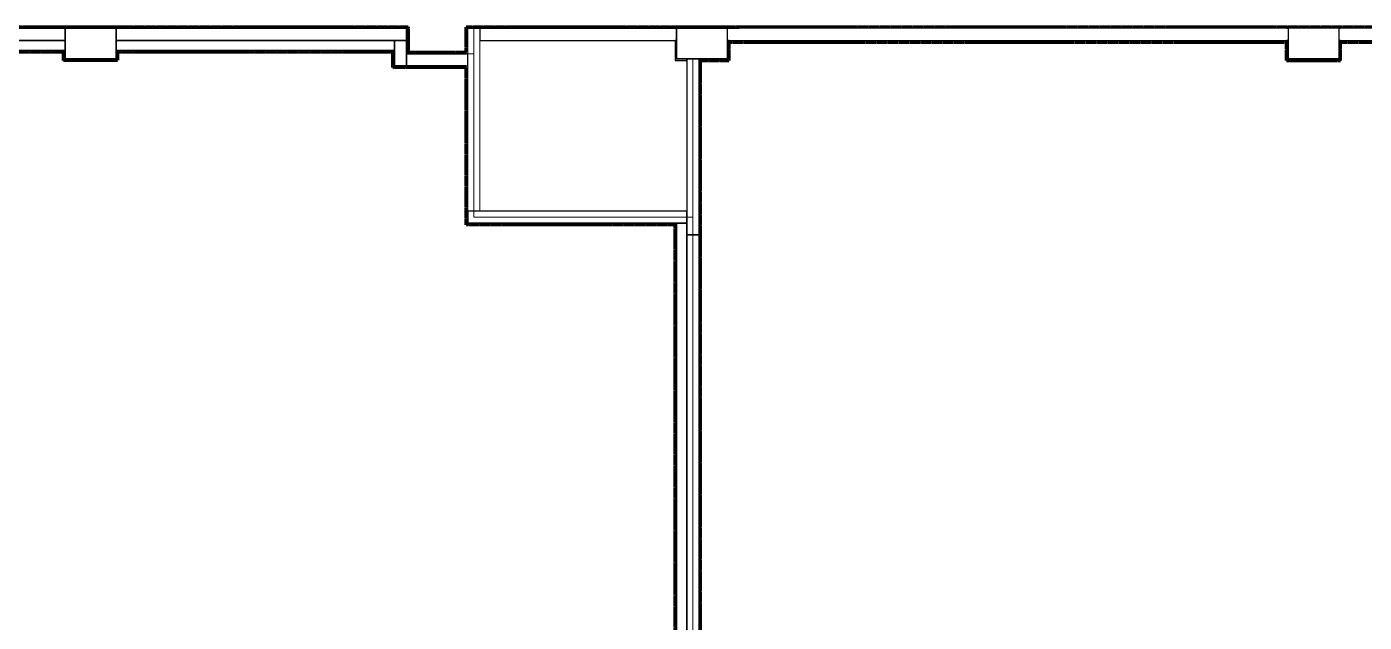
# Model space of a CAD drawing. Header units: millimetres. Extents: x -5300 to 98858, y -5196 to 93886.
# Drawn here: x 8873 to 21998, y 37317 to 43165 of the extents above; entities that cross this region are included whole.
import ezdxf

# ---------------------------------------------------------------- set-up
doc = ezdxf.new("R2010")
doc.units = ezdxf.units.MM
doc.linetypes.add('Штрих', pattern=[6.35, 3.175, -3.175])
doc.linetypes.add('Штрих_2_', pattern=[6.35, 3.175, -3.175])
for name, color, linetype, lineweight, true_color in [('_Разделитель помещений_', 4, 'Штрих', 70, 0x00ffff), ('Колонны', 7, 'Continuous', 18, 0x7f7f7f), ('Стены', 7, 'Continuous', 18, 0x7f7f7f), ('Стены разрез', 7, 'Continuous', 50, 0x7f7f7f)]:
    doc.layers.add(name, color=color, linetype=linetype, lineweight=lineweight, true_color=true_color)

# ---------------------------------------------------------------- blocks, each defined once
blk = doc.blocks.new('СТ_ВОКОЛ-006 38681 - СТ_ВОКОЛ-006 2-241293-Подвал')
at = {"layer": 'Стены', "color": 254, "true_color": 0xd4d4d4}
blk.add_line((9250, 42850), (9750, 42850), dxfattribs=at)
blk = doc.blocks.new('СТ_ВОКОЛ-006 38681 - СТ_ВОКОЛ-006 38681-241290-Подвал')
at = {"layer": 'Стены', "color": 254, "true_color": 0xd4d4d4}
for p, q in [((9235, 42850), (9235, 42850)), ((9235, 42835), (9235, 42835)), ((9765, 42850), (9765, 42850)), ((9765, 42835), (9765, 42835))]:
    blk.add_line(p, q, dxfattribs=at)
at = {"layer": 'Стены разрез', "color": 254, "lineweight": 25, "true_color": 0xd4d4d4}
for p, q in [((9765, 42850), (9235, 42850)), ((9235, 42850), (9235, 42835)), ((9235, 42835), (9765, 42835)), ((9765, 42835), (9765, 42850))]:
    blk.add_line(p, q, dxfattribs=at)
blk.add_blockref('СТ_ВОКОЛ-006 38681 - СТ_ВОКОЛ-006 2-241293-Подвал', (0, 0))
blk = doc.blocks.new('СТ_ВОКОЛ-007 38789 - СТ_ВОКОЛ-007 2-241309-Подвал')
at = {"layer": 'Стены', "color": 254, "true_color": 0xd4d4d4}
blk.add_line((9750, 42850), (9750, 43150), dxfattribs=at)
blk = doc.blocks.new('СТ_ВОКОЛ-007 38789 - СТ_ВОКОЛ-007 38789-241306-Подвал')
at = {"layer": 'Стены', "color": 254, "true_color": 0xd4d4d4}
for p, q in [((9750, 42930), (9750, 42930)), ((9765, 42930), (9765, 42930)), ((9750, 42850), (9750, 42850)), ((9765, 42850), (9765, 42850))]:
    blk.add_line(p, q, dxfattribs=at)
at = {"layer": 'Стены разрез', "color": 254, "lineweight": 25, "true_color": 0xd4d4d4}
for p, q in [((9765, 42930), (9750, 42930)), ((9750, 42930), (9750, 42850)), ((9765, 42850), (9765, 42930)), ((9750, 42850), (9765, 42850))]:
    blk.add_line(p, q, dxfattribs=at)
blk.add_blockref('СТ_ВОКОЛ-007 38789 - СТ_ВОКОЛ-007 2-241309-Подвал', (0, 0))
blk = doc.blocks.new('СТ_ВОКОЛ-009 38902 - СТ_ВОКОЛ-009 2-241325-Подвал')
at = {"layer": 'Стены', "color": 254, "true_color": 0xd4d4d4}
blk.add_line((9250, 43150), (9250, 42850), dxfattribs=at)
blk = doc.blocks.new('СТ_ВОКОЛ-009 38902 - СТ_ВОКОЛ-009 38902-241322-Подвал')
at = {"layer": 'Стены', "color": 254, "true_color": 0xd4d4d4}
for p, q in [((9235, 42930), (9235, 42930)), ((9250, 42930), (9250, 42930)), ((9235, 42850), (9235, 42850)), ((9250, 42850), (9250, 42850))]:
    blk.add_line(p, q, dxfattribs=at)
at = {"layer": 'Стены разрез', "color": 254, "lineweight": 25, "true_color": 0xd4d4d4}
for p, q in [((9250, 42930), (9235, 42930)), ((9235, 42930), (9235, 42850)), ((9250, 42850), (9250, 42930)), ((9235, 42850), (9250, 42850))]:
    blk.add_line(p, q, dxfattribs=at)
blk.add_blockref('СТ_ВОКОЛ-009 38902 - СТ_ВОКОЛ-009 2-241325-Подвал', (0, 0))
blk = doc.blocks.new('СТ_ВОКОЛ-006 40493 - СТ_ВОКОЛ-006 2-241479-Подвал')
at = {"layer": 'Стены', "color": 254, "true_color": 0xd4d4d4}
blk.add_line((15250, 42850), (15750, 42850), dxfattribs=at)
blk = doc.blocks.new('СТ_ВОКОЛ-006 40493 - СТ_ВОКОЛ-006 40493-241476-Подвал')
at = {"layer": 'Стены', "color": 254, "true_color": 0xd4d4d4}
for p, q in [((15235, 42850), (15235, 42850)), ((15235, 42835), (15235, 42835)), ((15350, 42850), (15350, 42850)), ((15350, 42835), (15350, 42835)), ((15470, 42850), (15470, 42850)), ((15470, 42835), (15470, 42835)), ((15765, 42850), (15765, 42850)), ((15765, 42835), (15765, 42835))]:
    blk.add_line(p, q, dxfattribs=at)
at = {"layer": 'Стены разрез', "color": 254, "lineweight": 25, "true_color": 0xd4d4d4}
for p, q in [((15350, 42850), (15235, 42850)), ((15235, 42850), (15235, 42835)), ((15235, 42835), (15350, 42835)), ((15350, 42835), (15350, 42850)), ((15765, 42850), (15470, 42850)), ((15470, 42850), (15470, 42835)), ((15470, 42835), (15765, 42835)), ((15765, 42835), (15765, 42850))]:
    blk.add_line(p, q, dxfattribs=at)
blk.add_blockref('СТ_ВОКОЛ-006 40493 - СТ_ВОКОЛ-006 2-241479-Подвал', (0, 0))
blk = doc.blocks.new('СТ_ВОКОЛ-007 40605 - СТ_ВОКОЛ-007 2-241502-Подвал')
at = {"layer": 'Стены', "color": 254, "true_color": 0xd4d4d4}
blk.add_line((15750, 42850), (15750, 43150), dxfattribs=at)
blk = doc.blocks.new('СТ_ВОКОЛ-007 40605 - СТ_ВОКОЛ-007 40605-241499-Подвал')
at = {"layer": 'Стены', "color": 254, "true_color": 0xd4d4d4}
for p, q in [((15750, 43030), (15750, 43030)), ((15765, 43030), (15765, 43030)), ((15750, 42850), (15750, 42850)), ((15765, 42850), (15765, 42850))]:
    blk.add_line(p, q, dxfattribs=at)
at = {"layer": 'Стены разрез', "color": 254, "lineweight": 25, "true_color": 0xd4d4d4}
for p, q in [((15765, 43030), (15750, 43030)), ((15750, 43030), (15750, 42850)), ((15765, 42850), (15765, 43030)), ((15750, 42850), (15765, 42850))]:
    blk.add_line(p, q, dxfattribs=at)
blk.add_blockref('СТ_ВОКОЛ-007 40605 - СТ_ВОКОЛ-007 2-241502-Подвал', (0, 0))
blk = doc.blocks.new('СТ_ВОКОЛ-009 40718 - СТ_ВОКОЛ-009 2-241518-Подвал')
at = {"layer": 'Стены', "color": 254, "true_color": 0xd4d4d4}
blk.add_line((15250, 43150), (15250, 42850), dxfattribs=at)
blk = doc.blocks.new('СТ_ВОКОЛ-009 40718 - СТ_ВОКОЛ-009 40718-241515-Подвал')
at = {"layer": 'Стены', "color": 254, "true_color": 0xd4d4d4}
for p, q in [((15235, 43030), (15235, 43030)), ((15250, 43030), (15250, 43030)), ((15235, 42850), (15235, 42850)), ((15250, 42850), (15250, 42850))]:
    blk.add_line(p, q, dxfattribs=at)
at = {"layer": 'Стены разрез', "color": 254, "lineweight": 25, "true_color": 0xd4d4d4}
for p, q in [((15250, 43030), (15235, 43030)), ((15235, 43030), (15235, 42850)), ((15250, 42850), (15250, 43030)), ((15235, 42850), (15250, 42850))]:
    blk.add_line(p, q, dxfattribs=at)
blk.add_blockref('СТ_ВОКОЛ-009 40718 - СТ_ВОКОЛ-009 2-241518-Подвал', (0, 0))
blk = doc.blocks.new('СТ_ВОКОЛ-006 40929 - СТ_ВОКОЛ-006 2-241534-Подвал')
at = {"layer": 'Стены', "color": 254, "true_color": 0xd4d4d4}
blk.add_line((21250, 42850), (21750, 42850), dxfattribs=at)
blk = doc.blocks.new('СТ_ВОКОЛ-006 40929 - СТ_ВОКОЛ-006 40929-241531-Подвал')
at = {"layer": 'Стены', "color": 254, "true_color": 0xd4d4d4}
for p, q in [((21235, 42850), (21235, 42850)), ((21235, 42835), (21235, 42835)), ((21765, 42850), (21765, 42850)), ((21765, 42835), (21765, 42835))]:
    blk.add_line(p, q, dxfattribs=at)
at = {"layer": 'Стены разрез', "color": 254, "lineweight": 25, "true_color": 0xd4d4d4}
for p, q in [((21765, 42850), (21235, 42850)), ((21235, 42850), (21235, 42835)), ((21235, 42835), (21765, 42835)), ((21765, 42835), (21765, 42850))]:
    blk.add_line(p, q, dxfattribs=at)
blk.add_blockref('СТ_ВОКОЛ-006 40929 - СТ_ВОКОЛ-006 2-241534-Подвал', (0, 0))
blk = doc.blocks.new('СТ_ВОКОЛ-007 41089 - СТ_ВОКОЛ-007 2-241550-Подвал')
at = {"layer": 'Стены', "color": 254, "true_color": 0xd4d4d4}
blk.add_line((21750, 42850), (21750, 43164.999972), dxfattribs=at)
blk = doc.blocks.new('СТ_ВОКОЛ-007 41089 - СТ_ВОКОЛ-007 41089-241547-Подвал')
at = {"layer": 'Стены', "color": 254, "true_color": 0xd4d4d4}
for p, q in [((21750, 43164.999972), (21750, 43164.999972)), ((21750, 43150), (21750, 43150)), ((21765, 43164.999972), (21765, 43164.999972)), ((21765, 43150), (21765, 43150)), ((21750, 43030), (21750, 43030)), ((21765, 43030), (21765, 43030)), ((21750, 42850), (21750, 42850)), ((21765, 42850), (21765, 42850))]:
    blk.add_line(p, q, dxfattribs=at)
at = {"layer": 'Стены разрез', "color": 254, "lineweight": 25, "true_color": 0xd4d4d4}
for p, q in [((21750, 43164.999972), (21750, 43150)), ((21765, 43164.999972), (21750, 43164.999972)), ((21750, 43150), (21765, 43150)), ((21765, 43150), (21765, 43164.999972)), ((21765, 43030), (21750, 43030)), ((21750, 43030), (21750, 42850)), ((21765, 42850), (21765, 43030)), ((21750, 42850), (21765, 42850))]:
    blk.add_line(p, q, dxfattribs=at)
blk.add_blockref('СТ_ВОКОЛ-007 41089 - СТ_ВОКОЛ-007 2-241550-Подвал', (0, 0))
blk = doc.blocks.new('СТ_ВОКОЛ-009 41254 - СТ_ВОКОЛ-009 2-241573-Подвал')
at = {"layer": 'Стены', "color": 254, "true_color": 0xd4d4d4}
blk.add_line((21250, 43164.999972), (21250, 42850), dxfattribs=at)
blk = doc.blocks.new('СТ_ВОКОЛ-009 41254 - СТ_ВОКОЛ-009 41254-241570-Подвал')
at = {"layer": 'Стены', "color": 254, "true_color": 0xd4d4d4}
for p, q in [((21235, 43164.999972), (21235, 43164.999972)), ((21235, 43150), (21235, 43150)), ((21250, 43164.999972), (21250, 43164.999972)), ((21250, 43150), (21250, 43150)), ((21235, 43030), (21235, 43030)), ((21250, 43030), (21250, 43030)), ((21235, 42850), (21235, 42850)), ((21250, 42850), (21250, 42850))]:
    blk.add_line(p, q, dxfattribs=at)
at = {"layer": 'Стены разрез', "color": 254, "lineweight": 25, "true_color": 0xd4d4d4}
for p, q in [((21250, 43164.999972), (21235, 43164.999972)), ((21235, 43164.999972), (21235, 43150)), ((21235, 43150), (21250, 43150)), ((21250, 43150), (21250, 43164.999972)), ((21250, 43030), (21235, 43030)), ((21235, 43030), (21235, 42850)), ((21250, 42850), (21250, 43030)), ((21235, 42850), (21250, 42850))]:
    blk.add_line(p, q, dxfattribs=at)
blk.add_blockref('СТ_ВОКОЛ-009 41254 - СТ_ВОКОЛ-009 2-241573-Подвал', (0, 0))
blk = doc.blocks.new('СТВ_Перегородка_Кирпич 47552 - СТВ_Перегородка_Кирпич 2-242169-Подвал')
at = {"layer": 'Стены', "color": 254, "true_color": 0xd4d4d4}
blk.add_line((15750, 43150), (33250, 43150), dxfattribs=at)
blk = doc.blocks.new('СТВ_Перегородка_Кирпич 47552 - СТВ_Перегородка_Кирпич-242162-Подвал')
at = {"layer": 'Стены', "color": 254, "true_color": 0xd4d4d4}
for p, q in [((15750, 43165), (15750, 43150)), ((15865, 43165), (15750, 43165)), ((15750, 43165), (15750, 43165)), ((15750, 43165), (15750, 43150)), ((15750, 43150), (15750, 43165)), ((15750, 43150), (15750, 43165)), ((15750, 43165), (33250, 43165)), ((15865, 43165), (15750, 43165)), ((15750, 43165), (15750, 43165)), ((15750, 43165), (33250, 43165)), ((15865, 43150), (15750, 43150)), ((15750, 43150), (15750, 43150)), ((15750, 43150), (33250, 43150)), ((15750, 43150), (15865, 43150)), ((15750, 43150), (15750, 43150)), ((33250, 43150), (15750, 43150)), ((21250, 43150), (15750, 43150)), ((15750, 43150), (15750, 43150)), ((21250, 43150), (15750, 43150)), ((15750, 43150), (15750, 43030)), ((15750, 43150), (15750, 43150)), ((15750, 43150), (15750, 43030)), ((15750, 43030), (15750, 43150)), ((15750, 43150), (21250, 43150)), ((15865, 43165), (15865, 43165)), ((15865, 43165), (15865, 43150)), ((15865, 43165), (15865, 43150)), ((15865, 43150), (15865, 43165)), ((15865, 43165), (21235, 43165)), ((15865, 43165), (15865, 43165)), ((15865, 43150), (15865, 43150)), ((15865, 43150), (21235, 43150)), ((15865, 43150), (15865, 43150)), ((21235, 43165), (21235, 43150)), ((21250, 43165), (21235, 43165)), ((21235, 43150), (21235, 43165)), ((21235, 43165), (21235, 43165)), ((21235, 43150), (21235, 43165)), ((21250, 43165), (21235, 43165)), ((21235, 43165), (21235, 43165)), ((21250, 43150), (21235, 43150)), ((21235, 43150), (21235, 43150)), ((21235, 43150), (21250, 43150)), ((21235, 43150), (21235, 43150)), ((21250, 43165), (21250, 43165)), ((21250, 43165), (21250, 43150)), ((21250, 43165), (21250, 43150)), ((21250, 43150), (21250, 43165)), ((21250, 43165), (21750, 43165)), ((21250, 43165), (21250, 43165)), ((21250, 43150), (21750, 43150)), ((21250, 43150), (21250, 43150)), ((21250, 43150), (21250, 43150)), ((21250, 43150), (21250, 43150)), ((21250, 43030), (21250, 43150)), ((21250, 43030), (21250, 43150)), ((21250, 43150), (21250, 43150)), ((21250, 43150), (21250, 43030)), ((21750, 43165), (21750, 43150)), ((21765, 43165), (21750, 43165)), ((21750, 43150), (21750, 43165)), ((21750, 43165), (21750, 43165)), ((21750, 43150), (21750, 43165)), ((21765, 43165), (21750, 43165)), ((21750, 43165), (21750, 43165)), ((21765, 43150), (21750, 43150)), ((21750, 43150), (21750, 43150)), ((21750, 43150), (21765, 43150)), ((21750, 43150), (21750, 43150)), ((21750, 43150), (27250, 43150)), ((21750, 43030), (21750, 43150)), ((21750, 43150), (21750, 43150)), ((21750, 43150), (21750, 43030)), ((21750, 43150), (21750, 43030)), ((27250, 43150), (21750, 43150)), ((21750, 43150), (21750, 43150)), ((27250, 43150), (21750, 43150)), ((21765, 43165), (21765, 43165)), ((21765, 43165), (21765, 43150)), ((21765, 43165), (21765, 43150)), ((21765, 43150), (21765, 43165)), ((21765, 43165), (27235, 43165)), ((21765, 43165), (21765, 43165)), ((21765, 43150), (27235, 43150)), ((21765, 43150), (21765, 43150)), ((21765, 43150), (21765, 43150)), ((15750, 43030), (15750, 43030)), ((15750, 43030), (21250, 43030)), ((15750, 43030), (15750, 43030)), ((15750, 43030), (21250, 43030)), ((21250, 43030), (15750, 43030)), ((21250, 43030), (15750, 43030)), ((15750, 43030), (15750, 43030)), ((15750, 43030), (15765, 43030)), ((15750, 43015), (15750, 43030)), ((15750, 43030), (21250, 43030)), ((15750, 43015), (15750, 43030)), ((15750, 43030), (15750, 43030)), ((15750, 43030), (15750, 43015)), ((15765, 43030), (15750, 43030)), ((15750, 43030), (15750, 43015)), ((15765, 43015), (15750, 43015)), ((15750, 43015), (15750, 43015)), ((15750, 43015), (21250, 43015)), ((21250, 43015), (15750, 43015)), ((15750, 43015), (15750, 43015)), ((15750, 43015), (15765, 43015)), ((15765, 43030), (15765, 43030)), ((21235, 43030), (15765, 43030)), ((15765, 43015), (15765, 43030)), ((15765, 43030), (15765, 43015)), ((15765, 43030), (15765, 43030)), ((15765, 43030), (15765, 43015)), ((15765, 43015), (21235, 43015)), ((15765, 43015), (15765, 43015)), ((15765, 43015), (15765, 43015)), ((21250, 43030), (21235, 43030)), ((21235, 43030), (21235, 43015)), ((21235, 43030), (21235, 43030)), ((21235, 43030), (21250, 43030)), ((21235, 43015), (21235, 43030)), ((21235, 43030), (21235, 43030)), ((21235, 43015), (21235, 43030)), ((21235, 43015), (21250, 43015)), ((21235, 43015), (21235, 43015)), ((21250, 43015), (21235, 43015)), ((21235, 43015), (21235, 43015)), ((21250, 43030), (21250, 43030)), ((21250, 43030), (21250, 43030)), ((21250, 43015), (21250, 43030)), ((21250, 43030), (21250, 43030)), ((21250, 43030), (21250, 43015)), ((21250, 43015), (21250, 43030)), ((21250, 43030), (21250, 43030)), ((21250, 43030), (21250, 43015)), ((21250, 43015), (21250, 43015)), ((21250, 43015), (21250, 43015)), ((21750, 43030), (27250, 43030)), ((21750, 43030), (27250, 43030)), ((21750, 43030), (21750, 43030)), ((27250, 43030), (21750, 43030)), ((21750, 43030), (21750, 43030)), ((21765, 43030), (21750, 43030)), ((21750, 43030), (21750, 43015)), ((21750, 43030), (21750, 43030)), ((21750, 43030), (21750, 43015)), ((21750, 43015), (21750, 43030)), ((21750, 43030), (27250, 43030)), ((21750, 43015), (21750, 43030)), ((27250, 43030), (21750, 43030)), ((21750, 43030), (21750, 43030)), ((21750, 43030), (21765, 43030)), ((21765, 43015), (21750, 43015)), ((21750, 43015), (21750, 43015)), ((21750, 43015), (27250, 43015)), ((21750, 43015), (21765, 43015)), ((21750, 43015), (21750, 43015)), ((27250, 43015), (21750, 43015)), ((21765, 43030), (21765, 43030)), ((21765, 43030), (21765, 43015)), ((21765, 43030), (21765, 43015)), ((21765, 43015), (21765, 43030)), ((21765, 43030), (21765, 43030)), ((27235, 43030), (21765, 43030)), ((21765, 43015), (21765, 43015)), ((21765, 43015), (27235, 43015)), ((21765, 43015), (21765, 43015))]:
    blk.add_line(p, q, dxfattribs=at)
blk = doc.blocks.new('СТВ_Перегородка_Кирпич 47552 - СТВ_Перегородка_Кирпич 47552-242166-Подвал')
for name in ['СТВ_Перегородка_Кирпич 47552 - СТВ_Перегородка_Кирпич-242162-Подвал', 'СТВ_Перегородка_Кирпич 47552 - СТВ_Перегородка_Кирпич 2-242169-Подвал']:
    blk.add_blockref(name, (0, 0))
blk = doc.blocks.new('СТВ_Перегородка_Кирпич 130487 - СТВ_Перегородка_Кирпич 2-245543-Подвал')
at = {"layer": 'Стены', "color": 254, "true_color": 0xd4d4d4}
blk.add_line((15410, 37150), (15410, 41295), dxfattribs=at)
blk = doc.blocks.new('СТВ_Перегородка_Кирпич 130487 - СТВ_Перегородка_Кирпич 130487-245540-Подвал')
at = {"layer": 'Стены', "color": 254, "true_color": 0xd4d4d4}
for p, q in [((15235, 41235), (15235, 41235)), ((15250, 41235), (15250, 41235)), ((15250, 41235), (15250, 41235)), ((15350, 41235), (15350, 41235)), ((15350, 41120), (15350, 41120)), ((15470, 41120), (15470, 41120)), ((15470, 41120), (15470, 41120)), ((15485, 41120), (15485, 41120)), ((15235, 37150), (15235, 37150)), ((15250, 37150), (15250, 37150)), ((15250, 37150), (15250, 37150)), ((15350, 37150), (15350, 37150)), ((15350, 37150), (15350, 37150)), ((15470, 37150), (15470, 37150)), ((15470, 37150), (15470, 37150)), ((15485, 37150), (15485, 37150))]:
    blk.add_line(p, q, dxfattribs=at)
at = {"layer": 'Стены разрез', "color": 254, "lineweight": 25, "true_color": 0xd4d4d4}
for p, q in [((15250, 41235), (15235, 41235)), ((15235, 41235), (15235, 37150)), ((15250, 41235), (15250, 37150)), ((15350, 41235), (15250, 41235)), ((15250, 37150), (15250, 41235)), ((15350, 37150), (15350, 41235)), ((15350, 41120), (15350, 37150)), ((15470, 41120), (15350, 41120)), ((15470, 41120), (15470, 37150)), ((15485, 41120), (15470, 41120)), ((15470, 37150), (15470, 41120)), ((15485, 37150), (15485, 41120)), ((15235, 37150), (15250, 37150)), ((15250, 37150), (15350, 37150)), ((15350, 37150), (15470, 37150)), ((15470, 37150), (15485, 37150))]:
    blk.add_line(p, q, dxfattribs=at)
blk.add_blockref('СТВ_Перегородка_Кирпич 130487 - СТВ_Перегородка_Кирпич 2-245543-Подвал', (0, 0))
blk = doc.blocks.new('СТВ_Перегородка_Кирпич 136938 - СТВ_Перегородка_Кирпич 2-246157-Подвал')
at = {"layer": 'Стены', "color": 254, "true_color": 0xd4d4d4}
blk.add_line((0, 43150), (12600, 43150), dxfattribs=at)
blk = doc.blocks.new('СТВ_Перегородка_Кирпич 136938 - СТВ_Перегородка_Кирпич 136938-246154-Подвал')
at = {"layer": 'Стены', "color": 254, "true_color": 0xd4d4d4}
for p, q in [((150, 43150), (150, 43150)), ((170, 43165), (170, 43165)), ((170, 43150), (170, 43150)), ((3010, 43165), (3010, 43165)), ((3010, 43150), (3010, 43150)), ((3230, 43165), (3230, 43165)), ((3230, 43150), (3230, 43150)), ((5750, 43150), (5750, 43150)), ((6250, 43150), (6250, 43150)), ((6900, 43165), (6900, 43165)), ((6900, 43165), (8600, 43165)), ((6900, 43150), (6900, 43165)), ((6900, 43150), (6900, 43150)), ((6900, 43150), (8600, 43150)), ((6900, 43030), (6900, 43150)), ((8600, 43150), (6900, 43150)), ((6900, 43150), (6900, 43150)), ((8600, 43165), (8600, 43165)), ((8600, 43150), (8600, 43165)), ((8600, 43150), (8600, 43150)), ((8600, 43030), (8600, 43150)), ((8600, 43150), (8600, 43150)), ((9250, 43150), (9250, 43150)), ((9750, 43150), (9750, 43150)), ((12600, 43150), (12600, 43150)), ((12615, 43165), (12615, 43165)), ((12615, 43150), (12615, 43150)), ((150, 43030), (150, 43030)), ((150, 43030), (150, 43030)), ((150, 42930), (150, 42930)), ((170, 42930), (170, 42930)), ((5735, 42930), (5735, 42930)), ((5735, 42930), (5750, 42930)), ((5735, 42915), (5735, 42930)), ((5750, 43030), (5750, 43030)), ((5750, 43030), (5750, 43030)), ((5750, 42930), (5750, 42930)), ((5750, 42930), (5750, 42915)), ((5750, 42930), (5750, 42930)), ((6250, 43030), (6250, 43030)), ((6250, 43030), (6250, 43030)), ((6250, 42930), (6250, 42930)), ((6250, 42930), (6265, 42930)), ((6250, 42915), (6250, 42930)), ((6250, 42930), (6250, 42930)), ((6265, 42930), (6265, 42930)), ((6265, 42915), (6265, 42930)), ((6900, 43030), (6900, 43030)), ((6900, 43030), (8600, 43030)), ((6900, 42930), (6900, 43030)), ((8600, 43030), (6900, 43030)), ((6900, 43030), (6900, 43030)), ((6900, 42930), (6900, 42930)), ((6900, 42930), (8600, 42930)), ((6900, 42915), (6900, 42930)), ((8600, 42930), (6900, 42930)), ((6900, 42930), (6900, 42930)), ((8600, 43030), (8600, 43030)), ((8600, 42930), (8600, 43030)), ((8600, 43030), (8600, 43030)), ((8600, 42930), (8600, 42930)), ((8600, 42915), (8600, 42930)), ((8600, 42930), (8600, 42930)), ((9235, 42930), (9235, 42930)), ((9235, 42930), (9250, 42930)), ((9235, 42915), (9235, 42930)), ((9250, 43030), (9250, 43030)), ((9250, 43030), (9250, 43030)), ((9250, 42930), (9250, 42930)), ((9250, 42915), (9250, 42930)), ((9250, 42930), (9250, 42930)), ((9750, 43030), (9750, 43030)), ((9750, 43030), (9750, 43030)), ((9750, 42930), (9750, 42930)), ((9750, 42930), (9765, 42930)), ((9750, 42915), (9750, 42930)), ((9750, 42930), (9750, 42930)), ((9765, 42930), (9765, 42930)), ((9765, 42915), (9765, 42930)), ((12480, 43030), (12480, 43030)), ((12480, 42930), (12480, 42930)), ((12480, 42930), (12480, 42930)), ((12600, 43030), (12600, 43030)), ((170, 42915), (170, 42915)), ((5750, 42915), (5735, 42915)), ((5735, 42915), (5735, 42915)), ((5750, 42915), (5750, 42915)), ((6265, 42915), (6250, 42915)), ((6250, 42915), (6250, 42915)), ((6265, 42915), (6265, 42915)), ((8600, 42915), (6900, 42915)), ((6900, 42915), (6900, 42915)), ((8600, 42915), (8600, 42915)), ((9250, 42915), (9235, 42915)), ((9235, 42915), (9235, 42915)), ((9250, 42915), (9250, 42915)), ((9765, 42915), (9750, 42915)), ((9750, 42915), (9750, 42915)), ((9765, 42915), (9765, 42915)), ((12480, 42915), (12480, 42915))]:
    blk.add_line(p, q, dxfattribs=at)
at = {"layer": 'Стены разрез', "color": 254, "lineweight": 25, "true_color": 0xd4d4d4}
for p, q in [((5750, 43150), (150, 43150)), ((150, 43150), (150, 43030)), ((3010, 43165), (170, 43165)), ((170, 43165), (170, 43150)), ((170, 43150), (3010, 43150)), ((3010, 43150), (3010, 43165)), ((12615, 43165), (3230, 43165)), ((3230, 43165), (3230, 43150)), ((3230, 43150), (12615, 43150)), ((5750, 43030), (5750, 43150)), ((9250, 43150), (6250, 43150)), ((6250, 43150), (6250, 43030)), ((9250, 43030), (9250, 43150)), ((9750, 43150), (9750, 43030)), ((12600, 43150), (9750, 43150)), ((12600, 43030), (12600, 43150)), ((12615, 43150), (12615, 43165)), ((5750, 43030), (150, 43030)), ((150, 43030), (150, 42930)), ((150, 43030), (5750, 43030)), ((150, 42930), (5750, 42930)), ((5735, 42930), (170, 42930)), ((170, 42930), (170, 42915)), ((5735, 42915), (5735, 42930)), ((5750, 42930), (5750, 43030)), ((9250, 43030), (6250, 43030)), ((6250, 43030), (6250, 42930)), ((6250, 43030), (9250, 43030)), ((6250, 42930), (9250, 42930)), ((9235, 42930), (6265, 42930)), ((6265, 42930), (6265, 42915)), ((9235, 42915), (9235, 42930)), ((9250, 42930), (9250, 43030)), ((9750, 43030), (9750, 42930)), ((12480, 43030), (9750, 43030)), ((9750, 43030), (12600, 43030)), ((9750, 42930), (12480, 42930)), ((12480, 42930), (9765, 42930)), ((9765, 42930), (9765, 42915)), ((12480, 42930), (12480, 43030)), ((12480, 42915), (12480, 42930)), ((170, 42915), (5735, 42915)), ((6265, 42915), (9235, 42915)), ((9765, 42915), (12480, 42915))]:
    blk.add_line(p, q, dxfattribs=at)
blk.add_blockref('СТВ_Перегородка_Кирпич 136938 - СТВ_Перегородка_Кирпич 2-246157-Подвал', (0, 0))
blk = doc.blocks.new('СТВ_Перегородка_Кирпич 160713 - СТВ_Перегородка_Кирпич 2-247022-Подвал')
at = {"layer": 'Стены', "color": 254, "true_color": 0xd4d4d4}
blk.add_line((15410, 41295), (13260, 41295), dxfattribs=at)
blk = doc.blocks.new('СТВ_Перегородка_Кирпич 160713 - СТВ_Перегородка_Кирпич 160713-247019-Подвал')
at = {"layer": 'Стены', "color": 254, "true_color": 0xd4d4d4}
for p, q in [((13200, 41355), (13200, 41355)), ((15350, 41355), (15350, 41355)), ((13185, 41235), (13185, 41235)), ((13185, 41220), (13185, 41220)), ((13200, 41235), (13200, 41235)), ((15235, 41235), (15235, 41235)), ((15235, 41220), (15235, 41220)), ((15350, 41235), (15350, 41235))]:
    blk.add_line(p, q, dxfattribs=at)
at = {"layer": 'Стены разрез', "color": 254, "lineweight": 25, "true_color": 0xd4d4d4}
for p, q in [((15350, 41355), (13200, 41355)), ((13200, 41355), (13200, 41235)), ((15350, 41235), (15350, 41355)), ((15235, 41235), (13185, 41235)), ((13185, 41235), (13185, 41220)), ((13185, 41220), (15235, 41220)), ((13200, 41235), (15350, 41235)), ((15235, 41220), (15235, 41235))]:
    blk.add_line(p, q, dxfattribs=at)
blk.add_blockref('СТВ_Перегородка_Кирпич 160713 - СТВ_Перегородка_Кирпич 2-247022-Подвал', (0, 0))
blk = doc.blocks.new('СТВ_Перегородка_Кирпич 160970 - СТВ_Перегородка_Кирпич 2-247045-Подвал')
at = {"layer": 'Стены', "color": 254, "true_color": 0xd4d4d4}
blk.add_line((13260, 41295), (13260, 43150), dxfattribs=at)
blk = doc.blocks.new('СТВ_Перегородка_Кирпич 160970 - СТВ_Перегородка_Кирпич-247038-Подвал')
at = {"layer": 'Стены', "color": 254, "true_color": 0xd4d4d4}
for p, q in [((13200, 43165), (13185, 43165)), ((13185, 43165), (13185, 43165)), ((13200, 43165), (13185, 43165)), ((13185, 43165), (13200, 43165)), ((13185, 42900), (13185, 43165)), ((13185, 43165), (13185, 43165)), ((13185, 43165), (13185, 42900)), ((13185, 43165), (13185, 42900)), ((13200, 43165), (13200, 43165)), ((13200, 42900), (13200, 43165)), ((13200, 43165), (13200, 43165)), ((13200, 42900), (13200, 43165)), ((13200, 43165), (13200, 42900)), ((13320, 43150), (13200, 43150)), ((13200, 43150), (13200, 43150)), ((13320, 43150), (13200, 43150)), ((13200, 43150), (13320, 43150)), ((13200, 41355), (13200, 43150)), ((13200, 43150), (13200, 43150)), ((13200, 43150), (13200, 41355)), ((13200, 43150), (13200, 41355)), ((13320, 43150), (13320, 43150)), ((13320, 43150), (13320, 43150)), ((13320, 43150), (13320, 41355)), ((13320, 43150), (13320, 41355)), ((13320, 43150), (13320, 41355)), ((13200, 42900), (13185, 42900)), ((13185, 42900), (13185, 42900)), ((13185, 42900), (13185, 42900)), ((13185, 42900), (13200, 42900)), ((13185, 42900), (13200, 42900)), ((13200, 42900), (13200, 42900)), ((13200, 42900), (13200, 42900)), ((13200, 42780), (13185, 42780)), ((13185, 42780), (13185, 42780)), ((13200, 42780), (13185, 42780)), ((13185, 42780), (13200, 42780)), ((13185, 41235), (13185, 42780)), ((13185, 42780), (13185, 42780)), ((13185, 42780), (13185, 41235)), ((13185, 42780), (13185, 41235)), ((13200, 42780), (13200, 42780)), ((13200, 41235), (13200, 42780)), ((13200, 42780), (13200, 42780)), ((13200, 41235), (13200, 42780)), ((13200, 42780), (13200, 41235)), ((13320, 41355), (13200, 41355)), ((13200, 41355), (13200, 41355)), ((13200, 41355), (13200, 41355)), ((13200, 41355), (13320, 41355)), ((13200, 41355), (13320, 41355)), ((13320, 41355), (13320, 41355)), ((13320, 41355), (13320, 41355)), ((13200, 41235), (13185, 41235)), ((13185, 41235), (13185, 41235)), ((13185, 41235), (13185, 41235)), ((13185, 41235), (13200, 41235)), ((13185, 41235), (13200, 41235)), ((13200, 41235), (13200, 41235)), ((13200, 41235), (13200, 41235))]:
    blk.add_line(p, q, dxfattribs=at)
blk = doc.blocks.new('СТВ_Перегородка_Кирпич 160970 - СТВ_Перегородка_Кирпич 160970-247042-Подвал')
for name in ['СТВ_Перегородка_Кирпич 160970 - СТВ_Перегородка_Кирпич-247038-Подвал', 'СТВ_Перегородка_Кирпич 160970 - СТВ_Перегородка_Кирпич 2-247045-Подвал']:
    blk.add_blockref(name, (0, 0))
blk = doc.blocks.new('СТВ_Перегородка_Кирпич 161164 - СТВ_Перегородка_Кирпич 2-247054-Подвал')
at = {"layer": 'Стены', "color": 254, "true_color": 0xd4d4d4}
blk.add_line((13260, 43150), (15250, 43150), dxfattribs=at)
blk = doc.blocks.new('СТВ_Перегородка_Кирпич 161164 - СТВ_Перегородка_Кирпич 161164-247051-Подвал')
at = {"layer": 'Стены', "color": 254, "true_color": 0xd4d4d4}
for p, q in [((13200, 43165), (13200, 43165)), ((13200, 43150), (13200, 43150)), ((13320, 43150), (13320, 43150)), ((15135, 43165), (15135, 43165)), ((15135, 43165), (15250, 43165)), ((15135, 43150), (15135, 43165)), ((15250, 43150), (15135, 43150)), ((15135, 43150), (15135, 43150)), ((15250, 43165), (15250, 43165)), ((15250, 43150), (15250, 43165)), ((15250, 43150), (15250, 43150)), ((15250, 43150), (15250, 43150)), ((13320, 43030), (13320, 43030)), ((15250, 43030), (15250, 43030))]:
    blk.add_line(p, q, dxfattribs=at)
at = {"layer": 'Стены разрез', "color": 254, "lineweight": 25, "true_color": 0xd4d4d4}
for p, q in [((15135, 43165), (13200, 43165)), ((13200, 43165), (13200, 43150)), ((13200, 43150), (15135, 43150)), ((15250, 43150), (13320, 43150)), ((13320, 43150), (13320, 43030)), ((15135, 43150), (15135, 43165)), ((15250, 43030), (15250, 43150)), ((13320, 43030), (15250, 43030))]:
    blk.add_line(p, q, dxfattribs=at)
blk.add_blockref('СТВ_Перегородка_Кирпич 161164 - СТВ_Перегородка_Кирпич 2-247054-Подвал', (0, 0))
blk = doc.blocks.new('СТ_ВОКОЛ-007 161281 - СТ_ВОКОЛ-007 2-247079-Подвал')
at = {"layer": 'Стены', "color": 254, "true_color": 0xd4d4d4}
blk.add_line((15750, 43150), (15250, 43150), dxfattribs=at)
blk = doc.blocks.new('СТ_ВОКОЛ-007 161281 - СТ_ВОКОЛ-007 161281-247076-Подвал')
at = {"layer": 'Стены', "color": 254, "true_color": 0xd4d4d4}
for p, q in [((15135, 43165), (15135, 43165)), ((15135, 43150), (15135, 43150)), ((15865, 43165), (15865, 43165)), ((15865, 43150), (15865, 43150))]:
    blk.add_line(p, q, dxfattribs=at)
at = {"layer": 'Стены разрез', "color": 254, "lineweight": 25, "true_color": 0xd4d4d4}
for p, q in [((15865, 43165), (15135, 43165)), ((15135, 43165), (15135, 43150)), ((15135, 43150), (15865, 43150)), ((15865, 43150), (15865, 43165))]:
    blk.add_line(p, q, dxfattribs=at)
blk.add_blockref('СТ_ВОКОЛ-007 161281 - СТ_ВОКОЛ-007 2-247079-Подвал', (0, 0))
blk = doc.blocks.new('СТВ_Перегородка_Кирпич 161518 - СТВ_Перегородка_Кирпич 2-247095-Подвал')
at = {"layer": 'Стены', "color": 254, "true_color": 0xd4d4d4}
blk.add_line((12600, 42900), (13260, 42900), dxfattribs=at)
blk = doc.blocks.new('СТВ_Перегородка_Кирпич 161518 - СТВ_Перегородка_Кирпич 161518-247092-Подвал')
at = {"layer": 'Стены', "color": 254, "true_color": 0xd4d4d4}
for p, q in [((12600, 42900), (12600, 42900)), ((12615, 42915), (12615, 42915)), ((12615, 42900), (12615, 42900)), ((13185, 42915), (13185, 42915)), ((13185, 42900), (13185, 42900)), ((13200, 42900), (13200, 42900)), ((12480, 42780), (12480, 42780)), ((12480, 42765), (12480, 42765)), ((12600, 42780), (12600, 42780)), ((13185, 42780), (13185, 42780)), ((13185, 42765), (13185, 42765)), ((13200, 42780), (13200, 42780))]:
    blk.add_line(p, q, dxfattribs=at)
at = {"layer": 'Стены разрез', "color": 254, "lineweight": 25, "true_color": 0xd4d4d4}
for p, q in [((13200, 42900), (12600, 42900)), ((12600, 42900), (12600, 42780)), ((13185, 42915), (12615, 42915)), ((12615, 42915), (12615, 42900)), ((12615, 42900), (13185, 42900)), ((13185, 42900), (13185, 42915)), ((13200, 42780), (13200, 42900)), ((13185, 42780), (12480, 42780)), ((12480, 42780), (12480, 42765)), ((12480, 42765), (13185, 42765)), ((12600, 42780), (13200, 42780)), ((13185, 42765), (13185, 42780))]:
    blk.add_line(p, q, dxfattribs=at)
blk.add_blockref('СТВ_Перегородка_Кирпич 161518 - СТВ_Перегородка_Кирпич 2-247095-Подвал', (0, 0))
blk = doc.blocks.new('СТВ_Перегородка_Кирпич 161744 - СТВ_Перегородка_Кирпич 2-247125-Подвал')
at = {"layer": 'Стены', "color": 254, "true_color": 0xd4d4d4}
blk.add_line((12600, 43150), (12600, 42900), dxfattribs=at)
blk = doc.blocks.new('СТВ_Перегородка_Кирпич 161744 - СТВ_Перегородка_Кирпич 161744-247122-Подвал')
at = {"layer": 'Стены', "color": 254, "true_color": 0xd4d4d4}
for p, q in [((12600, 43150), (12600, 43150)), ((12615, 43150), (12615, 43150)), ((12480, 43030), (12480, 43030)), ((12600, 43030), (12600, 43030)), ((12465, 42915), (12465, 42915)), ((12480, 42915), (12480, 42915)), ((12600, 42900), (12600, 42900)), ((12615, 42900), (12615, 42900)), ((12465, 42765), (12465, 42765)), ((12480, 42780), (12480, 42780)), ((12480, 42765), (12480, 42765)), ((12600, 42780), (12600, 42780))]:
    blk.add_line(p, q, dxfattribs=at)
at = {"layer": 'Стены разрез', "color": 254, "lineweight": 25, "true_color": 0xd4d4d4}
for p, q in [((12615, 43150), (12600, 43150)), ((12600, 43150), (12600, 42900)), ((12615, 42900), (12615, 43150)), ((12600, 43030), (12480, 43030)), ((12480, 43030), (12480, 42780)), ((12600, 42780), (12600, 43030)), ((12480, 42915), (12465, 42915)), ((12465, 42915), (12465, 42765)), ((12480, 42765), (12480, 42915)), ((12600, 42900), (12615, 42900)), ((12465, 42765), (12480, 42765)), ((12480, 42780), (12600, 42780))]:
    blk.add_line(p, q, dxfattribs=at)
blk.add_blockref('СТВ_Перегородка_Кирпич 161744 - СТВ_Перегородка_Кирпич 2-247125-Подвал', (0, 0))
blk = doc.blocks.new('СТВ_Перегородка_Кирпич 194615 - СТВ_Перегородка_Кирпич 2-247996-Подвал')
at = {"layer": 'Стены', "color": 254, "true_color": 0xd4d4d4}
blk.add_line((15410, 41295), (15410, 42850), dxfattribs=at)
blk = doc.blocks.new('СТВ_Перегородка_Кирпич 194615 - СТВ_Перегородка_Кирпич 194615-247993-Подвал')
at = {"layer": 'Стены', "color": 254, "true_color": 0xd4d4d4}
for p, q in [((15350, 42850), (15470, 42850)), ((15350, 42850), (15350, 42850)), ((15350, 42850), (15350, 42850)), ((15470, 42850), (15485, 42850)), ((15470, 42835), (15470, 42850)), ((15470, 42850), (15470, 42850)), ((15470, 42850), (15470, 41120)), ((15470, 42850), (15470, 42850)), ((15470, 42850), (15470, 42850)), ((15470, 42835), (15485, 42835)), ((15470, 42835), (15470, 42835)), ((15485, 41120), (15485, 42850)), ((15485, 42850), (15485, 42835)), ((15350, 41120), (15350, 41120)), ((15470, 41120), (15470, 41120)), ((15470, 41120), (15470, 41120))]:
    blk.add_line(p, q, dxfattribs=at)
at = {"layer": 'Стены разрез', "color": 254, "lineweight": 25, "true_color": 0xd4d4d4}
for p, q in [((15470, 42850), (15350, 42850)), ((15350, 42850), (15350, 41120)), ((15470, 41120), (15470, 42850)), ((15485, 42835), (15470, 42835)), ((15470, 42835), (15470, 41120)), ((15485, 41120), (15485, 42835)), ((15350, 41120), (15470, 41120)), ((15470, 41120), (15485, 41120))]:
    blk.add_line(p, q, dxfattribs=at)
blk.add_blockref('СТВ_Перегородка_Кирпич 194615 - СТВ_Перегородка_Кирпич 2-247996-Подвал', (0, 0))
blk = doc.blocks.new('КОЛ-004 500х300 500 x 300 40808 - КОЛ-004 500х300 500 x 300 40808-384622-Подвал')
at = {"layer": 'Колонны', "color": 254, "lineweight": 25, "true_color": 0xd4d4d4}
for p, q in [((250, 150), (-250, 150)), ((-250, 150), (-250, -150)), ((250, -150), (250, 150)), ((-250, -150), (250, -150))]:
    blk.add_line(p, q, dxfattribs=at)
at = {"layer": 'Колонны', "color": 254, "true_color": 0xd4d4d4}
for p, q in [((-250, 150), (-250, 150)), ((250, 150), (250, 150)), ((-250, -150), (-250, -150)), ((250, -150), (250, -150))]:
    blk.add_line(p, q, dxfattribs=at)
blk = doc.blocks.new('КОЛ-004 500х300 500 x 300 40320 - КОЛ-004 500х300 500 x 300 40320-384611-Подвал')
at = {"layer": 'Колонны', "color": 254, "lineweight": 25, "true_color": 0xd4d4d4}
for p, q in [((250, 150), (-250, 150)), ((-250, 150), (-250, -150)), ((250, -150), (250, 150)), ((-250, -150), (250, -150))]:
    blk.add_line(p, q, dxfattribs=at)
at = {"layer": 'Колонны', "color": 254, "true_color": 0xd4d4d4}
for p, q in [((-250, 150), (-250, 150)), ((250, 150), (250, 150)), ((-250, -150), (-250, -150)), ((250, -150), (250, -150))]:
    blk.add_line(p, q, dxfattribs=at)
blk = doc.blocks.new('КОЛ-004 500х300 500 x 300 38560 - КОЛ-004 500х300 500 x 300 38560-384567-Подвал')
at = {"layer": 'Колонны', "color": 254, "lineweight": 25, "true_color": 0xd4d4d4}
for p, q in [((250, 150), (-250, 150)), ((-250, 150), (-250, -150)), ((250, -150), (250, 150)), ((-250, -150), (250, -150))]:
    blk.add_line(p, q, dxfattribs=at)
at = {"layer": 'Колонны', "color": 254, "true_color": 0xd4d4d4}
for p, q in [((-250, 150), (-250, 150)), ((250, 150), (250, 150)), ((-250, -150), (-250, -150)), ((250, -150), (250, -150))]:
    blk.add_line(p, q, dxfattribs=at)

msp = doc.modelspace()

# ---------------------------------------------------------------- linework, layer by layer
at = {"layer": '_Разделитель помещений_', "color": 131, "linetype": 'Штрих_2_', "true_color": 0xaaffff}
for p, q in [((3245, 43165), (12615, 43165)), ((12615, 43165), (12615, 42915)), ((13185, 42915), (13185, 43165)), ((13185, 43165), (15250, 43165)), ((15250, 43165), (15750, 43165)), ((15750, 43165), (57830, 43165)), ((15765, 42835), (15765, 43015)), ((15765, 43015), (21235, 43015)), ((21235, 42835), (21235, 43015)), ((21765, 42835), (21765, 43015)), ((21765, 43015), (27235, 43015)), ((9235, 42915), (6265, 42915)), ((9235, 42835), (9235, 42915)), ((9765, 42835), (9235, 42835)), ((12465, 42915), (9765, 42915)), ((9765, 42915), (9765, 42835)), ((12465, 42765), (12465, 42915)), ((12615, 42915), (13185, 42915)), ((15485, 41355), (15485, 42835)), ((15485, 42835), (15765, 42835)), ((21235, 42835), (21765, 42835)), ((13185, 42765), (12465, 42765)), ((13185, 41220), (13185, 42765)), ((15485, 37170), (15485, 41355)), ((15235, 41220), (13185, 41220)), ((15235, 37150), (15235, 41220))]:
    msp.add_line(p, q, dxfattribs=at)

# ---------------------------------------------------------------- block references
at = {"layer": 'Колонны', "color": 254, "true_color": 0xd4d4d4}
for name, p in [('КОЛ-004 500х300 500 x 300 38560 - КОЛ-004 500х300 500 x 300 38560-384567-Подвал', (9500, 43000)), ('КОЛ-004 500х300 500 x 300 40320 - КОЛ-004 500х300 500 x 300 40320-384611-Подвал', (15500, 43000)), ('КОЛ-004 500х300 500 x 300 40808 - КОЛ-004 500х300 500 x 300 40808-384622-Подвал', (21500, 43000))]:
    msp.add_blockref(name, p, dxfattribs=at)
at = {"layer": 'Стены', "color": 254, "true_color": 0xd4d4d4}
for name in ['СТВ_Перегородка_Кирпич 136938 - СТВ_Перегородка_Кирпич 136938-246154-Подвал', 'СТ_ВОКОЛ-009 38902 - СТ_ВОКОЛ-009 38902-241322-Подвал', 'СТ_ВОКОЛ-007 38789 - СТ_ВОКОЛ-007 38789-241306-Подвал', 'СТВ_Перегородка_Кирпич 161744 - СТВ_Перегородка_Кирпич 161744-247122-Подвал', 'СТВ_Перегородка_Кирпич 160970 - СТВ_Перегородка_Кирпич 160970-247042-Подвал', 'СТВ_Перегородка_Кирпич 161164 - СТВ_Перегородка_Кирпич 161164-247051-Подвал', 'СТ_ВОКОЛ-007 161281 - СТ_ВОКОЛ-007 161281-247076-Подвал', 'СТ_ВОКОЛ-009 40718 - СТ_ВОКОЛ-009 40718-241515-Подвал', 'СТВ_Перегородка_Кирпич 47552 - СТВ_Перегородка_Кирпич 47552-242166-Подвал', 'СТ_ВОКОЛ-007 40605 - СТ_ВОКОЛ-007 40605-241499-Подвал', 'СТ_ВОКОЛ-009 41254 - СТ_ВОКОЛ-009 41254-241570-Подвал', 'СТ_ВОКОЛ-007 41089 - СТ_ВОКОЛ-007 41089-241547-Подвал', 'СТ_ВОКОЛ-006 38681 - СТ_ВОКОЛ-006 38681-241290-Подвал', 'СТВ_Перегородка_Кирпич 161518 - СТВ_Перегородка_Кирпич 161518-247092-Подвал', 'СТ_ВОКОЛ-006 40493 - СТ_ВОКОЛ-006 40493-241476-Подвал', 'СТВ_Перегородка_Кирпич 194615 - СТВ_Перегородка_Кирпич 194615-247993-Подвал', 'СТ_ВОКОЛ-006 40929 - СТ_ВОКОЛ-006 40929-241531-Подвал', 'СТВ_Перегородка_Кирпич 160713 - СТВ_Перегородка_Кирпич 160713-247019-Подвал', 'СТВ_Перегородка_Кирпич 130487 - СТВ_Перегородка_Кирпич 130487-245540-Подвал']:
    msp.add_blockref(name, (0, 0), dxfattribs=at)

doc.saveas('drawing.dxf')
